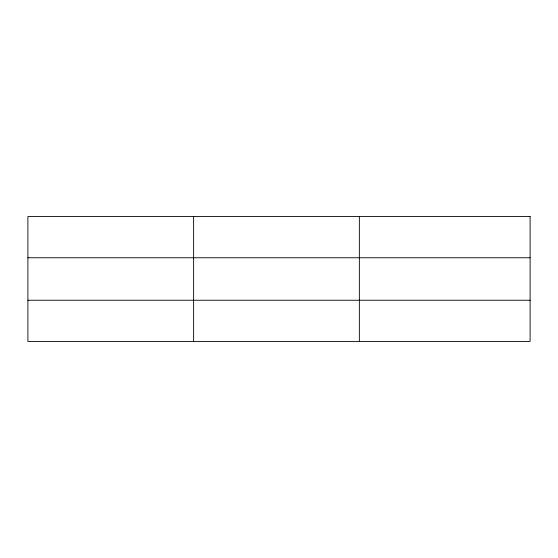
<?xml version="1.0" encoding="UTF-8"?>
<svg xmlns="http://www.w3.org/2000/svg" width="558" height="558" viewBox="0 0 558 558"><rect width="100%" height="100%" fill="white"/><g stroke="black" fill="none" stroke-linecap="round" stroke-linejoin="round"><path stroke-width="0.84" d="M193.626 216.532L193.626 341.468M359.352 216.532L359.352 341.468M27.9 257.761L530.1 257.761M27.9 300.239L530.1 300.239M530.1 216.532L530.1 341.468L27.9 341.468L27.9 216.532L530.1 216.532"/></g></svg>
